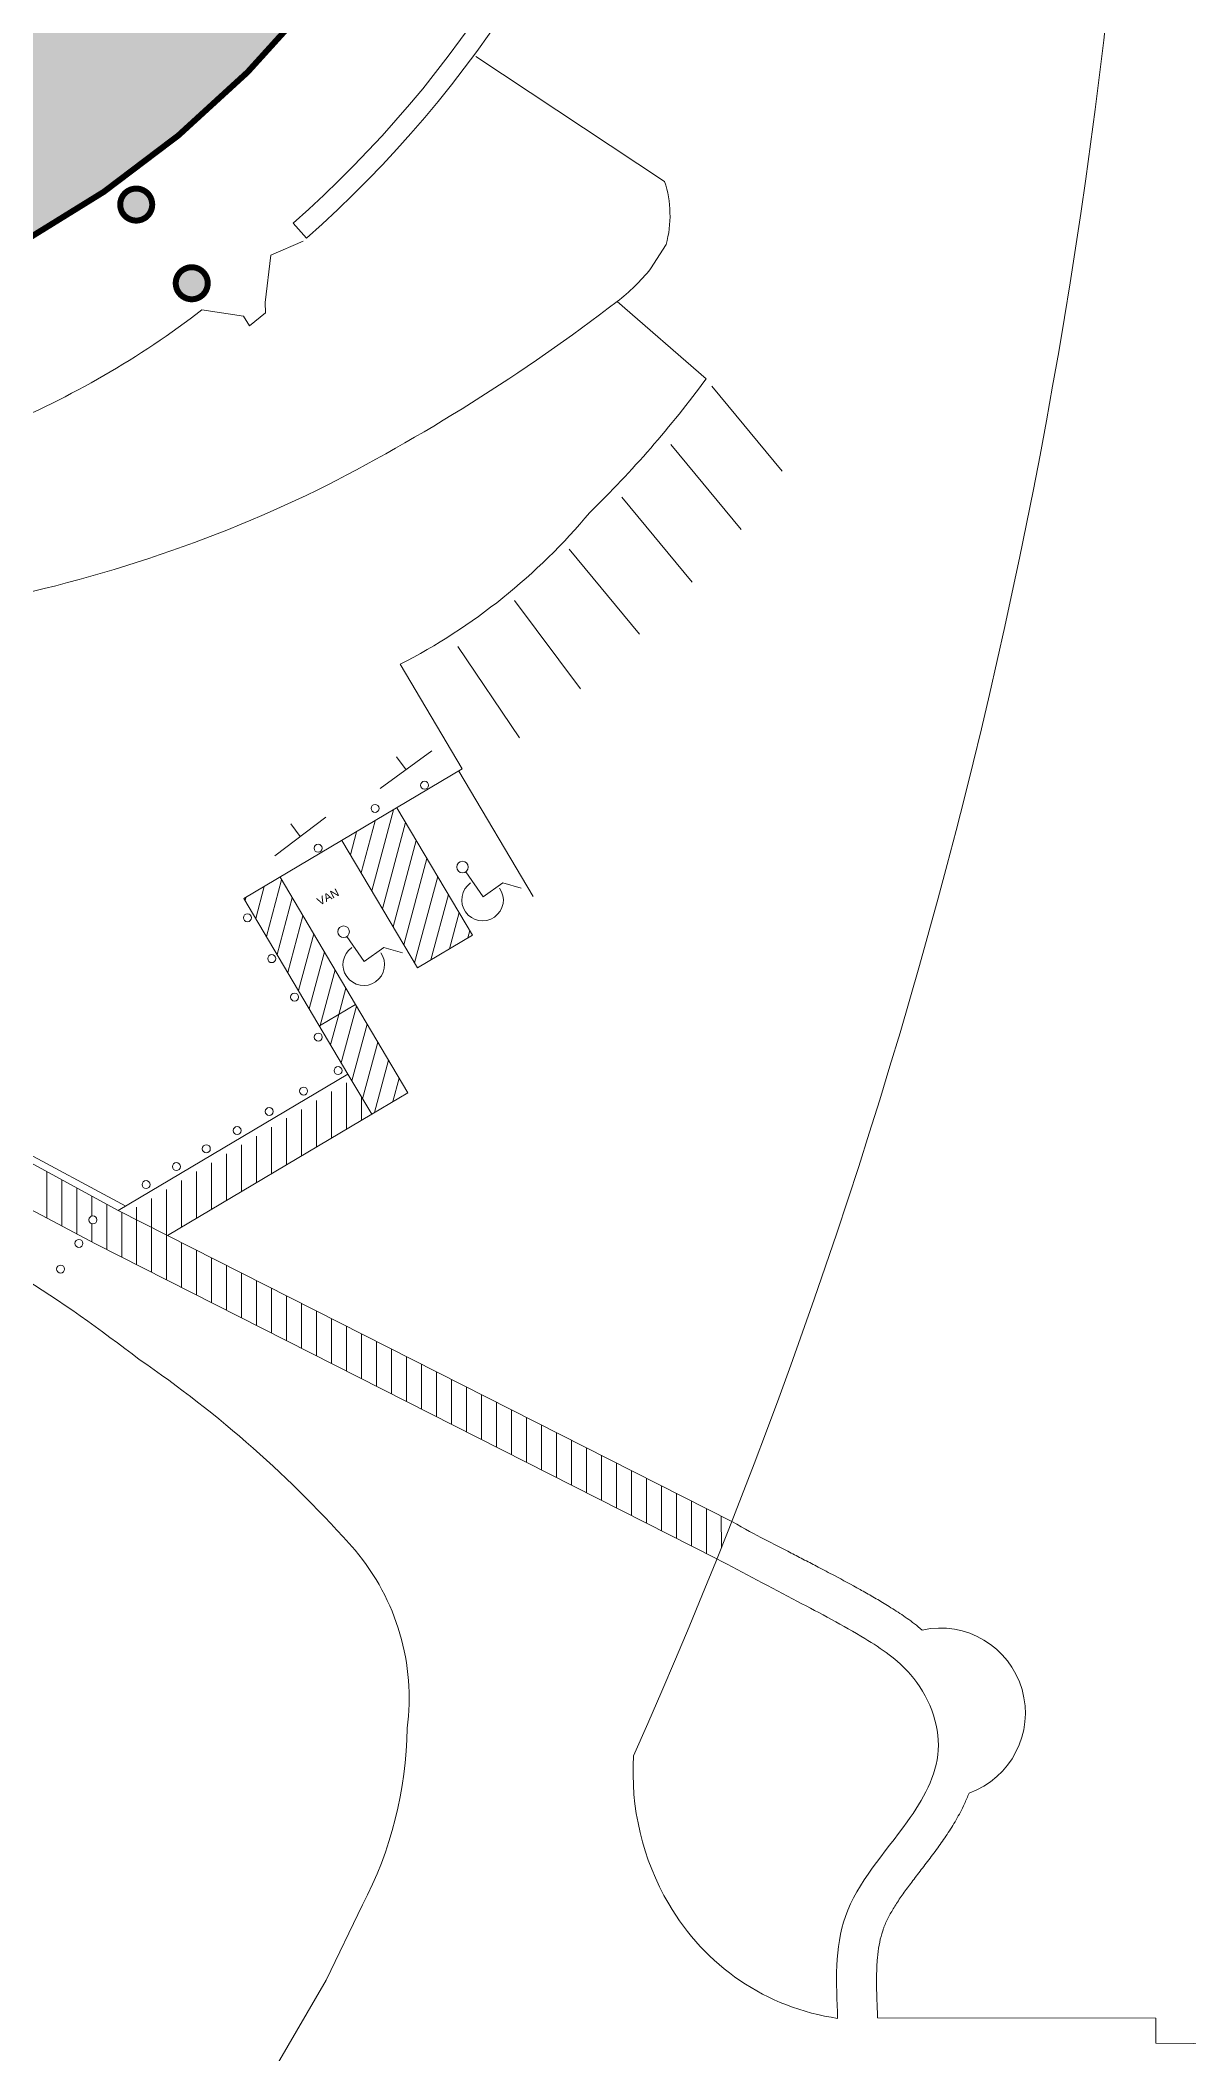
# Model space of a CAD drawing. Header units: feet. Extents: x 6763715 to 6770513, y 1886699 to 1891873.
# Drawn here: x 6767515.4 to 6767659.1, y 1889253.4 to 1889505 of the extents above; entities that cross this region are included whole.
import ezdxf

# ---------------------------------------------------------------- set-up
doc = ezdxf.new("R2010")
doc.units = ezdxf.units.FT
doc.header["$LTSCALE"] = 48
doc.header["$MEASUREMENT"] = 0
doc.linetypes.add('PHANTOM2', pattern=[1.25, 0.625, -0.125, 0.125, -0.125, 0.125, -0.125])
doc.layers.get('0').update_dxf_attribs({"lineweight": 0})
doc.layers.add('C-BLDG', color=7, linetype='Continuous')
for name, color, linetype, lineweight in [('C-BLDG-HTCH', 253, 'Continuous', 0), ('C-PKNG-STRP', 3, 'Continuous', 0), ('C-PROP', 7, 'PHANTOM2', 0), ('C-ROAD', 5, 'Continuous', 0), ('Crosswalk_Stripping', 3, 'Continuous', 0), ('Handicap signs', 5, 'Continuous', 0), ('L-SITE-WALK', 6, 'Continuous', 0), ('L-SITE-WALL', 32, 'Continuous', 0)]:
    doc.layers.add(name, color=color, linetype=linetype, lineweight=lineweight)
doc.styles.add('Campus_Base_Map_NEW$0$Site Plan$0$ARIAL3', font='arial.ttf', dxfattribs={"height": 100})
pattern_1 = [(90, (-8.731149137020111e-11, 0), (-1.875, 4.440892098500626e-16), [])]
pattern_2 = [(74.99999999999999, (-8.731149137020111e-11, 0), (-1.811110924292002, 0.4852857095672263), [])]

# ---------------------------------------------------------------- blocks, each defined once
blk = doc.blocks.new('Campus_Base_Map_NEW$0$S1')
for points in [[(-0.08333333333333337, 0), (0.08333333333333333, 0)], [(0, 0), (0, -0.04166666666666666)]]:
    blk.add_lwpolyline(points)
blk = doc.blocks.new('Campus_Base_Map_NEW$0$HANDI')
at = {"layer": 'Handicap signs', "lineweight": 0}
for p, q in [((0, 0.07912658333467937), (0, 0)), ((0, 0), (0.0625, 0)), ((0.0625, 0), (0.09407491666691688, -0.03864783333240968))]:
    blk.add_line(p, q, dxfattribs=at)
blk.add_circle((0, 0.09412658333409732), 0.015, dxfattribs=at)
blk.add_arc((-0.006249999996119489, -0.006249999999757468), 0.05412658333333333, 90, 0, dxfattribs=at)

msp = doc.modelspace()

# ---------------------------------------------------------------- hatches: boundary and pattern name
at = {"layer": 'C-BLDG-HTCH'}
h = msp.add_hatch(color=256, dxfattribs=at)
edge = h.paths.add_edge_path()
edge.add_line((6767163.934596054, 1889599.530266339), (6767083.672811078, 1889649.741567158))
edge.add_line((6767083.672811078, 1889649.741567158), (6767087.992066571, 1889656.645812815))
edge.add_line((6767087.992066571, 1889656.645812815), (6766975.078918928, 1889727.283614158))
edge.add_line((6766975.078918928, 1889727.283614158), (6767024.750357077, 1889806.682439183))
edge.add_line((6767024.750357077, 1889806.682439183), (6767121.138003672, 1889746.382894174))
edge.add_line((6767121.138003672, 1889746.382894174), (6767131.85135431, 1889763.50795964))
edge.add_line((6767131.85135431, 1889763.50795964), (6767254.919646496, 1889686.51715957))
edge.add_line((6767254.919646496, 1889686.51715957), (6767253.593798095, 1889684.397816765))
edge.add_line((6767253.593798095, 1889684.397816765), (6767250.626559127, 1889686.254104021))
edge.add_line((6767250.626559127, 1889686.254104021), (6767251.366800476, 1889687.437365378))
edge.add_line((6767251.366800476, 1889687.437365378), (6767245.856333354, 1889690.884681215))
edge.add_line((6767245.856333354, 1889690.884681215), (6767241.845475091, 1889684.473402517))
edge.add_line((6767241.845475091, 1889684.473402517), (6767271.499069219, 1889665.922288364))
edge.add_line((6767271.499069219, 1889665.922288364), (6767276.113974043, 1889673.258112861))
edge.add_line((6767276.113974043, 1889673.258112861), (6767339.352259293, 1889633.475445255))
edge.add_line((6767339.352259293, 1889633.475445255), (6767350.134889498, 1889626.739489312))
edge.add_arc((6767452.571886986, 1889589.486986473), 109.0004010183502, 147.9701700503356, 160.0155668062234, ccw=False)
edge.add_line((6767360.164389322, 1889647.296516807), (6767353.38396235, 1889651.53840589))
edge.add_arc((6767452.570863673, 1889589.487637671), 116.9971761655687, 140.4701312753548, 147.9701339349257, ccw=False)
edge.add_line((6767362.331773997, 1889663.954045702), (6767356.159882315, 1889669.047177569))
edge.add_arc((6767452.571568993, 1889589.487096165), 125.000079524265, 65.47014758497471, 140.4701417695929, ccw=False)
edge.add_line((6767504.467514139, 1889703.205303848), (6767501.145345196, 1889695.925497557))
edge.add_arc((6767452.573061925, 1889589.489763703), 116.9950090522717, 57.97012152058022, 65.47026515495759, ccw=False)
edge.add_line((6767514.622702282, 1889688.674814364), (6767510.38102004, 1889681.894252097))
edge.add_arc((6767453.032323276, 1889589.980941698), 108.3371111349287, 35.93260101083308, 58.03817390362559, ccw=False)
edge.add_line((6767540.753734386, 1889653.556752207), (6767547.266756527, 1889658.201711986))
edge.add_arc((6767452.578935347, 1889589.488793345), 116.9925154360766, -10.027296817334786, 35.96758616841049, ccw=False)
edge.add_line((6767567.784379803, 1889569.118367827), (6767559.895676205, 1889570.446321198))
edge.add_arc((6767450.355726566, 1889590.339682375), 111.3316953332927, 328.20300480144687, 349.70679594014024, ccw=False)
edge.add_line((6767544.978797505, 1889531.677762598), (6767551.75921111, 1889527.435848379))
edge.add_arc((6767452.57353475, 1889589.485658795), 116.9956296944642, 320.4700778912299, 327.970213429485, ccw=False)
edge.add_line((6767542.811362263, 1889515.020150985), (6767549.240360872, 1889509.714867065))
edge.add_arc((6767452.571568622, 1889589.487094235), 125.3334098419865, 245.4701473136131, 320.4701491175645, ccw=False)
edge.add_line((6767400.53723509, 1889475.465641181), (6767403.997804834, 1889483.048683436))
edge.add_arc((6767452.570808442, 1889589.485675551), 116.9964528094187, 237.97014467508342, 245.4702000521738, ccw=False)
edge.add_line((6767390.520442456, 1889490.299375837), (6767394.762191576, 1889497.079895085))
edge.add_arc((6767452.551931167, 1889589.461526915), 108.9679764957527, 215.8153322415099, 237.9717789138977, ccw=False)
edge.add_line((6767364.189008312, 1889525.696224703), (6767357.870002048, 1889520.783679315))
edge.add_line((6767357.870002048, 1889520.783679315), (6767350.191261442, 1889532.858305816))
edge.add_arc((6767381.005479294, 1889552.454306235), 36.51738290487028, 202.2658142087388, 212.453921508055, ccw=False)
edge.add_arc((6767308.316124397, 1889663.474757403), 130.7749563232944, 213.2526506986512, 287.30260166308955, ccw=False)
edge.add_line((6767198.954156237, 1889591.766674725), (6767170.294292466, 1889609.696117008))
edge.add_line((6767170.294292466, 1889609.696117008), (6767163.934596054, 1889599.530266339))
edge = h.paths.add_edge_path()
edge.add_arc((6767429.256601089, 1889450.460074311), 2.000001264487465, 327.9701446837837, 507.9701446894383)
edge.add_arc((6767429.256601089, 1889450.460074311), 2.000001264363981, 147.9701446894384, 327.9701446837837)
edge = h.paths.add_edge_path()
edge.add_arc((6767431.239415305, 1889462.295129861), 2.000001264487465, 327.9701446837837, 507.9701446894383)
edge.add_arc((6767431.239415305, 1889462.295129861), 2.000001264363981, 147.9701446894384, 327.9701446837837)
edge = h.paths.add_edge_path(flags=17)
edge.add_arc((6767347.519530586, 1889514.63120939), 2.000001264363981, 327.9701446894384, 507.9701446837838)
edge.add_arc((6767347.519530586, 1889514.63120939), 2.000001264487465, 147.9701446837837, 327.9701446894384)
edge = h.paths.add_edge_path(flags=17)
edge.add_arc((6767337.748820577, 1889507.664617044), 2.000001264487465, 327.9701446837837, 507.9701446894383)
edge.add_arc((6767337.748820577, 1889507.664617044), 2.000001264363981, 147.9701446894384, 327.9701446837837)
edge = h.paths.add_edge_path(flags=17)
edge.add_arc((6767534.390912344, 1889474.654091056), 2.000001264487465, 327.9701446837837, 507.9701446894383)
edge.add_arc((6767534.390912344, 1889474.654091056), 2.000001264363981, 147.9701446894384, 327.9701446837837)
edge = h.paths.add_edge_path(flags=17)
edge.add_arc((6767527.445506564, 1889484.486837664), 2.000001264363981, 327.9701446894384, 507.9701446837838)
edge.add_arc((6767527.445506564, 1889484.486837664), 2.000001264487465, 147.9701446837837, 327.9701446894384)
edge = h.paths.add_edge_path()
edge.add_arc((6767579.781587472, 1889568.206722701), 2.000001264363981, 327.9701446894384, 507.9701446837838)
edge.add_arc((6767579.781587472, 1889568.206722701), 2.000001264487465, 147.9701446837837, 327.9701446894384)
edge = h.paths.add_edge_path()
edge.add_arc((6767591.625778048, 1889566.142907507), 2.000001264240497, 147.9701446950931, 327.9701446950932)
edge.add_arc((6767591.625778048, 1889566.142907507), 2.000001264240497, 327.9701446950932, 507.9701446950932)
edge = h.paths.add_edge_path(flags=17)
edge.add_arc((6767557.589879668, 1889664.412813961), 2.000001264487465, 327.9701446837837, 507.9701446894383)
edge.add_arc((6767557.589879668, 1889664.412813961), 2.000001264363981, 147.9701446894384, 327.9701446837837)
edge = h.paths.add_edge_path(flags=17)
edge.add_arc((6767567.360588829, 1889671.379406836), 2.000001264363981, 327.9701446894384, 507.9701446837838)
edge.add_arc((6767567.360588829, 1889671.379406836), 2.000001264487465, 147.9701446837837, 327.9701446894384)
edge = h.paths.add_edge_path(flags=17)
edge.add_arc((6767473.869994101, 1889716.74889402), 2.000001264363981, 327.9701446894384, 507.9701446837838)
edge.add_arc((6767473.869994101, 1889716.74889402), 2.000001264487465, 147.9701446837837, 327.9701446894384)
edge = h.paths.add_edge_path(flags=17)
edge.add_arc((6767475.852808317, 1889728.58394957), 2.000001264363981, 327.9701446894384, 507.9701446837838)
edge.add_arc((6767475.852808317, 1889728.58394957), 2.000001264487465, 147.9701446837837, 327.9701446894384)
edge = h.paths.add_edge_path(flags=17)
edge.add_arc((6767377.663902842, 1889694.557186217), 2.000001264487465, 327.9701446837837, 507.9701446894383)
edge.add_arc((6767377.663902842, 1889694.557186217), 2.000001264363981, 147.9701446894384, 327.9701446837837)
edge = h.paths.add_edge_path(flags=17)
edge.add_arc((6767370.901071137, 1889704.457755012), 2.000001264326737, 57.92220900887702, 237.92220900887702, ccw=False)
edge.add_arc((6767370.901071137, 1889704.457755012), 2.000001264326737, -122.07779099112292, 57.92220900887702, ccw=False)
edge = h.paths.add_edge_path(flags=17)
edge.add_line((6767131.909998203, 1889570.023004611), (6767023.536428003, 1889637.820872997))
edge.add_line((6767023.536428003, 1889637.820872997), (6766998.432654165, 1889597.692980166))
edge.add_line((6766998.432654165, 1889597.692980166), (6767008.888513351, 1889591.151856127))
edge.add_line((6767008.888513351, 1889591.151856127), (6766996.071445458, 1889570.664023093))
edge.add_line((6766996.071445458, 1889570.664023093), (6767013.450779446, 1889559.791613924))
edge.add_line((6767013.450779446, 1889559.791613924), (6767014.246321581, 1889561.063272508))
edge.add_line((6767014.246321581, 1889561.063272508), (6767026.115135035, 1889553.638212588))
edge.add_line((6767026.115135035, 1889553.638212588), (6767025.319592901, 1889552.366554004))
edge.add_line((6767025.319592901, 1889552.366554004), (6767034.645089189, 1889546.532578351))
edge.add_arc((6767071.770391461, 1889605.876631404), 70.0000335823662, 237.9701366492459, 321.4319197411555)
edge.add_line((6767126.50117193, 1889562.235522677), (6767125.601863245, 1889562.798122545))
edge.add_line((6767125.601863245, 1889562.798122545), (6767129.033821935, 1889568.284041572))
edge.add_line((6767129.033821935, 1889568.284041572), (6767130.305477131, 1889567.488501557))
edge.add_line((6767130.305477131, 1889567.488501557), (6767131.909998203, 1889570.023004611))
at = {"layer": 'Crosswalk_Stripping'}
h = msp.add_hatch(dxfattribs=at)
h.set_pattern_fill('ANSI31', color=256, scale=15, angle=30, style=0)
h.set_pattern_definition(pattern_2)
h.paths.add_polyline_path([(6767560.05306232, 1889409.102998567), (6767553.17253078, 1889405.021542237), (6767562.610898544, 1889389.110313059), (6767569.491430081, 1889393.191769389)])
h = msp.add_hatch(dxfattribs=at)
h.set_pattern_fill('ANSI31', color=256, scale=15, angle=45, style=0)
h.set_pattern_definition(pattern_1)
h.paths.add_polyline_path([(6767511.037304812, 1889366.469702617), (6767491.251923779, 1889377.174459982), (6767467.624789991, 1889387.267572086), (6767451.617608105, 1889393.214033625), (6767433.423789134, 1889398.843562115), (6767417.201855896, 1889402.037912762), (6767416.46533446, 1889396.704726584), (6767432.106471003, 1889393.62474383), (6767449.885982354, 1889388.12341034), (6767465.631391582, 1889382.274193964), (6767484.5153386, 1889374.201888432), (6767506.084598497, 1889363.192276244), (6767522.335495198, 1889354.613452819), (6767600.074603096, 1889315.252593272, 0.001695782556023427), (6767601.931368236, 1889319.91684908), (6767525.188904416, 1889358.773087884)])
h.paths.add_polyline_path([(6767521.523485625, 1889357.601527223, -1), (6767522.523485625, 1889357.601527224, -1)], flags=16)
h = msp.add_hatch(dxfattribs=at)
h.set_pattern_fill('ANSI31', color=256, scale=15, angle=30, style=0)
h.set_pattern_definition(pattern_2)
h.paths.add_polyline_path([(6767545.431932801, 1889400.429903865), (6767540.916583981, 1889397.75144815), (6767550.354951741, 1889381.84021897), (6767554.870300566, 1889384.518674688)])
h.paths.add_polyline_path([(6767548.840918103, 1889384.711231098), (6767553.106547769, 1889387.395238331), (6767554.678101713, 1889384.897604552), (6767550.412472049, 1889382.213597319)], flags=24)
h = msp.add_hatch(dxfattribs=at)
h.set_pattern_fill('ANSI31', color=256, scale=15, angle=30, style=0)
h.set_pattern_definition(pattern_2)
h.paths.add_polyline_path([(6767554.870300566, 1889384.518674688), (6767550.354951744, 1889381.840218972), (6767553.926226035, 1889375.819753878), (6767556.90228794, 1889370.802699632), (6767561.417636761, 1889373.481155348)])
h = msp.add_hatch(dxfattribs=at)
h.set_pattern_fill('ANSI31', color=256, scale=15, angle=45, style=0)
h.set_pattern_definition(pattern_1)
h.paths.add_polyline_path([(6767556.90228794, 1889370.802699632), (6767554.351377735, 1889375.103031843), (6767526.070131758, 1889358.326904914), (6767531.357495645, 1889355.649807208)])

# ---------------------------------------------------------------- linework, layer by layer
at = {"layer": 'C-BLDG', "const_width": 0.75}
msp.add_lwpolyline([(6767547.266756527, 1889658.201711986, -0.2034290481571045), (6767567.784379803, 1889569.118367827), (6767559.895676205, 1889570.446321198, -0.09410430656986905), (6767544.978797505, 1889531.677762598), (6767551.75921111, 1889527.435848379, -0.03273720244403301), (6767542.811362263, 1889515.020150985), (6767549.240360872, 1889509.714867065, -0.3394542676411293), (6767400.53723509, 1889475.465641181), (6767403.997804834, 1889483.048683436, -0.03273685230010167), (6767390.520442456, 1889490.299375837), (6767394.762191576, 1889497.079895085, -0.09697805001164181), (6767364.189008312, 1889525.696224703), (6767357.870002048, 1889520.783679315), (6767350.191261442, 1889532.858305816, -0.04448331011459276), (6767347.210980063, 1889538.617721541, -0.3348376900063425), (6767198.954156237, 1889591.766674725)], format="xyb", dxfattribs=at)
for points in [[(6767529.141051345, 1889483.426114818, 1), (6767525.749961784, 1889485.54756051, 0.9999999999999999)], [(6767536.086457124, 1889473.59336821, 1), (6767532.695367564, 1889475.714813902, 0.9999999999999999)]]:
    msp.add_lwpolyline(points, format="xyb", close=True, dxfattribs=at)
at = {"layer": 'C-PKNG-STRP'}
for p, q in [((6767599.430483681, 1889461.783250439), (6767608.238652805, 1889451.178058519)), ((6767594.31349145, 1889454.4860422), (6767603.12166057, 1889443.880850278)), ((6767588.175856862, 1889447.906241206), (6767596.984025983, 1889437.301049286)), ((6767581.586240541, 1889441.412351409), (6767590.394409665, 1889430.807159489)), ((6767567.660276638, 1889429.25823067), (6767575.387614904, 1889417.841480593)), ((6767577.104482547, 1889397.998424375), (6767567.793660298, 1889413.694636938)), ((6767560.05306232, 1889409.102998567), (6767569.491430081, 1889393.19176939)), ((6767562.610898544, 1889389.110313059), (6767553.172530785, 1889405.02154223)), ((6767545.431932803, 1889400.429903865), (6767554.870300566, 1889384.518674688)), ((6767569.491430081, 1889393.19176939), (6767562.610898544, 1889389.110313059)), ((6767554.870300566, 1889384.518674688), (6767550.354951744, 1889381.840218972)), ((6767554.870300566, 1889384.518674688), (6767561.417636761, 1889373.481155349)), ((6767556.90228794, 1889370.802699632), (6767553.926226035, 1889375.819753877)), ((6767561.417636761, 1889373.481155349), (6767556.90228794, 1889370.802699632)), ((6767556.90228794, 1889370.802699632), (6767531.357495647, 1889355.649807207)), ((6767506.084598491, 1889363.192276235), (6767522.335495193, 1889354.613452829)), ((6767525.188904446, 1889358.773087863), (6767601.931368236, 1889319.91684908)), ((6767522.335495193, 1889354.613452829), (6767600.074603898, 1889315.252590978))]:
    msp.add_line(p, q, dxfattribs=at)
for points in [[(6767599.430483681, 1889461.783250439), (6767608.238652805, 1889451.178058519)], [(6767594.31349145, 1889454.4860422), (6767603.12166057, 1889443.880850278)], [(6767588.175856862, 1889447.906241206), (6767596.984025983, 1889437.301049286)], [(6767581.586240541, 1889441.412351409), (6767590.394409665, 1889430.807159489)], [(6767574.744155806, 1889435.010526349), (6767583.003408757, 1889423.972470379)]]:
    msp.add_lwpolyline(points, dxfattribs=at)
at = {"layer": 'C-PROP', "ltscale": 0.02, "const_width": 6, "elevation": -178.8009999999999}
msp.add_lwpolyline([(6769012.672318948, 1888295.374669329, 0.1361048893769301), (6767938.827147607, 1887977.763884334, -0.2823868537519414), (6765535.011960359, 1887963.210487848), (6765125.199023341, 1887960.525005917), (6765008.259637998, 1888061.176182), (6763829.051106414, 1890965.3305025), (6763828.781101809, 1890985.958502438), (6763983.434002401, 1891051.428890646), (6764153.834987686, 1890819.547933312), (6764199.850891613, 1890841.999908577), (6764151.795092961, 1891122.836158444, -0.01647219109543954), (6764351.863703489, 1891197.559898398, -0.0003431867193823084), (6765614.041232214, 1891619.044375816, -0.1515732919274202), (6766084.71670162, 1891639.018791427, -4.006424607498245e-05), (6767109.798489642, 1891365.369470985), (6767424.223199004, 1891242.168853522)], format="xyb", dxfattribs=at)
at = {"layer": 'C-ROAD', "lineweight": 0}
for p, q in [((6767568.223693518, 1889413.949727959), (6767560.458392961, 1889427.040495332)), ((6767540.916583981, 1889397.75144815), (6767568.223693518, 1889413.949727959)), ((6767553.926226035, 1889375.819753878), (6767540.916583981, 1889397.75144815)), ((6767525.188904446, 1889358.773087863), (6767553.926226035, 1889375.819753878))]:
    msp.add_line(p, q, dxfattribs=at)
at = {"layer": 'C-ROAD'}
for points in [[(6767652.901588807, 1889561.84461809, -0.09491612139495287), (6767589.658265157, 1889290.636479811, -14.26305083638417)], [(6767560.458392961, 1889427.040495332, 0.1014245944219925), (6767584.171373211, 1889446.016420378, 0.04215116362497141), (6767598.708393691, 1889462.709834186), (6767587.590037164, 1889472.363502615)], [(6767498.406507716, 1889172.269733825), (6767512.876814228, 1889196.775918196), (6767551.183473618, 1889262.599636487), (6767555.736805392, 1889271.974720658, 0.1179343480210648), (6767561.346276541, 1889294.061536051, 0.2105704653669881), (6767554.820241507, 1889316.323710622, 0.06176840175755398), (6767527.829458483, 1889340.1520249, 0.04472900437711554), (6767496.922009064, 1889359.866266208, 0.09127818797886865), (6767415.335795503, 1889388.525682196, -1.674337855137565)]]:
    msp.add_lwpolyline(points, format="xyb", dxfattribs=at)
at = {"layer": 'C-ROAD', "lineweight": 0}
for centre, radius, start, end in [((6767621.874074943, 1889288.498612256), 32.28666718469834, 176.2033718449059, 210.4751615602492), ((6767619.306155157, 1889286.653531547), 29.13916937250521, 209.909212500533, 261.8407435079674)]:
    msp.add_arc(centre, radius, start, end, dxfattribs=at)
at = {"layer": 'L-SITE-WALK', "lineweight": 0}
for p, q in [((6767654.962726887, 1889257.823913997), (6767620.176170548, 1889257.862097096)), ((6767654.962726887, 1889257.823913997), (6767654.958839247, 1889254.688828065)), ((6767677.874917351, 1889254.575487154), (6767654.958839247, 1889254.688828065))]:
    msp.add_line(p, q, dxfattribs=at)
for points in [[(6767591.770074834, 1889476.450908195), (6767593.722625756, 1889479.506129202, 0.1462380498517996), (6767593.529826827, 1889487.387256072), (6767569.937398748, 1889502.983902626)], [(6767388.68106439, 1889457.475196976, 0.06968090358099642), (6767425.920234841, 1889445.167331076), (6767425.869539652, 1889446.813310441), (6767436.497477749, 1889445.39325294), (6767437.637092237, 1889442.432823759), (6767439.13497333, 1889442.429032132), (6767441.304215973, 1889444.942191904, 0.03530107146722502), (6767468.551518718, 1889445.3320634), (6767470.132355579, 1889442.634850992), (6767471.770653853, 1889442.934936996), (6767473.520900363, 1889446.084223139, 0.04730517523072617), (6767504.468927965, 1889454.376449213), (6767508.182236075, 1889452.144319474), (6767509.942516916, 1889453.346821058), (6767510.191809894, 1889456.599655153, 0.065600860920844), (6767535.6499715, 1889471.312959596), (6767540.866488548, 1889470.525041167), (6767541.601652054, 1889469.349472314), (6767543.599033967, 1889470.958680287), (6767543.559092303, 1889472.255512515), (6767544.275625521, 1889478.168787624), (6767548.334750325, 1889479.905360009)], [(6767385.912956463, 1889452.122574212, 0.05357222240826664), (6767440.277038902, 1889434.526056201, 0.09409377997574069), (6767504.048263443, 1889433.993898294, 0.06955801079102726), (6767550.073126436, 1889448.791464713, 0.04638216115537174), (6767587.590037164, 1889472.363502615, 0.06033523430028874), (6767591.770074834, 1889476.450908195, -0.1253117739794601)]]:
    msp.add_lwpolyline(points, format="xyb", dxfattribs=at)
for centre in [(6767563.503985191, 1889411.909659677), (6767557.320857881, 1889409.018422156), (6767550.19974592, 1889404.046848785), (6767541.36243871, 1889395.35748524), (6767544.394953614, 1889390.245262362), (6767547.247236373, 1889385.436875379), (6767550.213636696, 1889380.436108664), (6767552.693672889, 1889376.255256085), (6767548.377581941, 1889373.694997969), (6767540.070785457, 1889368.767496812), (6767544.076149063, 1889371.143434859), (6767536.213400992, 1889366.479338382), (6767532.467660703, 1889364.257406062), (6767528.675882401, 1889362.008164492), (6767522.023485625, 1889357.601527224), (6767520.279128515, 1889354.660114598), (6767517.989662258, 1889351.446343338)]:
    msp.add_circle(centre, 0.5, dxfattribs=at)
msp.add_arc((6767628.017346207, 1889295.956442386), 10.6275869425623, 289.733476565926, 102.3183966717331, dxfattribs=at)
at = {"layer": 'L-SITE-WALK'}
for points, knots in [([(6767625.750013448, 1889306.339351727), (6767625.425885924, 1889306.614518987), (6767625.099980423, 1889306.876302092), (6767624.164067896, 1889307.594753728), (6767623.554371247, 1889308.022268539), (6767622.35474993, 1889308.818029658), (6767621.764724422, 1889309.186343593), (6767620.92363842, 1889309.69811751), (6767620.655359145, 1889309.859286105), (6767620.118369081, 1889310.178133693), (6767619.849822861, 1889310.335712099), (6767619.044263055, 1889310.803342761), (6767618.507330488, 1889311.108291677), (6767616.898629804, 1889312.006140312), (6767615.828984207, 1889312.582069342), (6767614.08435405, 1889313.505121867), (6767613.405134888, 1889313.860349571), (6767612.448762966, 1889314.358611926), (6767612.168246984, 1889314.50454804), (6767611.606689285, 1889314.79638384), (6767611.325890202, 1889314.942145389), (6767610.483454296, 1889315.378994601), (6767609.921778833, 1889315.669646853), (6767608.23677415, 1889316.540130349), (6767607.113466712, 1889317.118488614), (6767604.810508465, 1889318.302173668), (6767603.630909836, 1889318.907369408), (6767601.931368968, 1889319.916846597)], [590.4851283039536, 590.4851283039536, 590.4851283039536, 590.4851283039536, 602.5605046789725, 602.5605046789725, 625.1716961951912, 625.1716961951912, 647.7828877114099, 647.7828877114099, 658.3848404020071, 658.3848404020071, 668.9867930926042, 668.9867930926042, 690.1906984737984, 690.1906984737984, 732.5985092361869, 732.5985092361869, 759.8273608761358, 759.8273608761358, 771.1667293766674, 771.1667293766674, 782.506097877199, 782.506097877199, 805.1848348782621, 805.1848348782621, 850.5423088803883, 850.5423088803883, 898.2160976000193, 898.2160976000193, 898.2160976000193, 898.2160976000193]), ([(6767620.176170548, 1889257.862097096), (6767620.127072202, 1889258.928165845), (6767620.089365574, 1889259.808739476), (6767620.040352524, 1889261.511552561), (6767620.029093341, 1889262.333747214), (6767620.052450247, 1889263.905255663), (6767620.087135837, 1889264.654427887), (6767620.202189409, 1889265.919755026), (6767620.271607665, 1889266.452052627), (6767620.450409073, 1889267.456335255), (6767620.559706265, 1889267.928190994), (6767620.738186682, 1889268.536396345), (6767620.789777849, 1889268.698245098), (6767620.863583286, 1889268.9119794), (6767620.883263313, 1889268.967414064), (6767620.923957826, 1889269.079016243), (6767620.944901265, 1889269.134981008), (6767621.009533659, 1889269.303409894), (6767621.055025393, 1889269.416410309), (6767621.198797943, 1889269.757838525), (6767621.304391401, 1889269.988713188), (6767621.623782458, 1889270.637932163), (6767621.858579708, 1889271.064237376), (6767622.38679745, 1889271.941885427), (6767622.680176023, 1889272.39312437), (6767623.318050876, 1889273.321013988), (6767623.662498416, 1889273.797619699), (6767624.392031402, 1889274.777839885), (6767624.777086413, 1889275.281442861), (6767625.575637113, 1889276.319226151), (6767625.989123562, 1889276.85341022), (6767626.831219392, 1889277.957953226), (6767627.259837413, 1889278.52832562), (6767627.884380078, 1889279.39045241), (6767628.079994992, 1889279.66488774), (6767628.470706944, 1889280.225068725), (6767628.665639967, 1889280.51061468), (6767629.245887068, 1889281.384631731), (6767629.626743422, 1889281.990408913), (6767630.357395277, 1889283.255549886), (6767630.707278527, 1889283.914983747), (6767631.233989359, 1889285.041966554), (6767631.427110855, 1889285.490770927), (6767631.605700746, 1889285.952977191)], [0, 0, 0, 0, 31.21061778772359, 31.21061778772359, 62.42123557544717, 62.42123557544717, 93.63185336317076, 93.63185336317076, 118.4185514847077, 118.4185514847077, 143.2052496062446, 143.2052496062446, 152.5086251379662, 152.5086251379662, 155.7974546173106, 155.7974546173106, 159.0862840966551, 159.0862840966551, 165.6639430553439, 165.6639430553439, 178.8192609727216, 178.8192609727216, 202.0693688118623, 202.0693688118623, 225.3194766510031, 225.3194766510031, 248.5695844901438, 248.5695844901438, 271.8196923292845, 271.8196923292845, 295.0698001684253, 295.0698001684253, 318.319908007566, 318.319908007566, 328.9209064219023, 328.9209064219023, 339.5219048362386, 339.5219048362386, 360.7239016649112, 360.7239016649112, 381.9258984935838, 381.9258984935838, 395.3162914389469, 395.3162914389469, 395.3162914389469, 395.3162914389469])]:
    msp.add_open_spline(points, degree=3, knots=knots, dxfattribs=at)
msp.add_spline([(6767615.170577002, 1889257.80932618), (6767616.140668299, 1889270.552901135), (6767623.875458779, 1889282.381764798), (6767627.757001792, 1889291.322075294), (6767624.283402117, 1889300.785621), (6767618.576801145, 1889305.27324215), (6767610.163518034, 1889309.911254717), (6767600.074603898, 1889315.252590978)], degree=3, dxfattribs=at)
at = {"layer": 'L-SITE-WALL'}
msp.add_line((6767511.037304827, 1889366.469702601), (6767525.188904446, 1889358.773087863), dxfattribs=at)
at = {"layer": 'L-SITE-WALL', "lineweight": 0}
msp.add_lwpolyline([(6767592.83961791, 1889550.819912095, -0.1459890000000283), (6767548.725473386, 1889480.286807464), (6767547.073344115, 1889482.163101108, 0.1459886741035453), (6767590.429510763, 1889551.484294374), (6767592.83955351, 1889550.819926569)], format="xyb", dxfattribs=at)
msp.add_lwpolyline([(6767411.383412197, 1889357.466912302), (6767412.946258666, 1889382.388526654), (6767415.910000633, 1889403.849120812), (6767433.798149759, 1889400.326666373), (6767452.109708283, 1889394.660706933), (6767468.191281775, 1889388.686609871), (6767491.813892135, 1889378.050105463), (6767512.3593206, 1889366.722180807), (6767526.131447194, 1889359.332193953)], dxfattribs=at)

# ---------------------------------------------------------------- block references
at = {"layer": 'C-PKNG-STRP'}
for p, xscale, yscale, zscale, rotation in [((6767561.189011038, 1889413.861233342), 48.00000000000003, 48.00000000000003, 48.00000000000003, 215.7834683947029), ((6767547.966165775, 1889405.515826661), 47.99999999999994, 47.99999999999994, 47.99999999999994, 216.9127910643404)]:
    msp.add_blockref('Campus_Base_Map_NEW$0$S1', p, dxfattribs=dict(at, xscale=xscale, yscale=yscale, zscale=zscale, rotation=rotation))
at = {"layer": 'Handicap signs', "xscale": 47.99999999935164, "yscale": 47.99999999935164, "zscale": 47.99999999935164, "rotation": 34.99422092754571}
for p in [(6767570.836223403, 1889397.990167536), (6767555.975157817, 1889389.909975185)]:
    msp.add_blockref('Campus_Base_Map_NEW$0$HANDI', p, dxfattribs=at)

# ---------------------------------------------------------------- texts
at = {"layer": 'Handicap signs', "insert": (6767551.422990465, 1889397.968526144), "char_height": 1, "width": 6.918599697060623, "attachment_point": 5, "rotation": 27.676719087620487, "style": 'Campus_Base_Map_NEW$0$Site Plan$0$ARIAL3'}
msp.add_mtext('VAN', dxfattribs=at)

doc.saveas('drawing.dxf')
